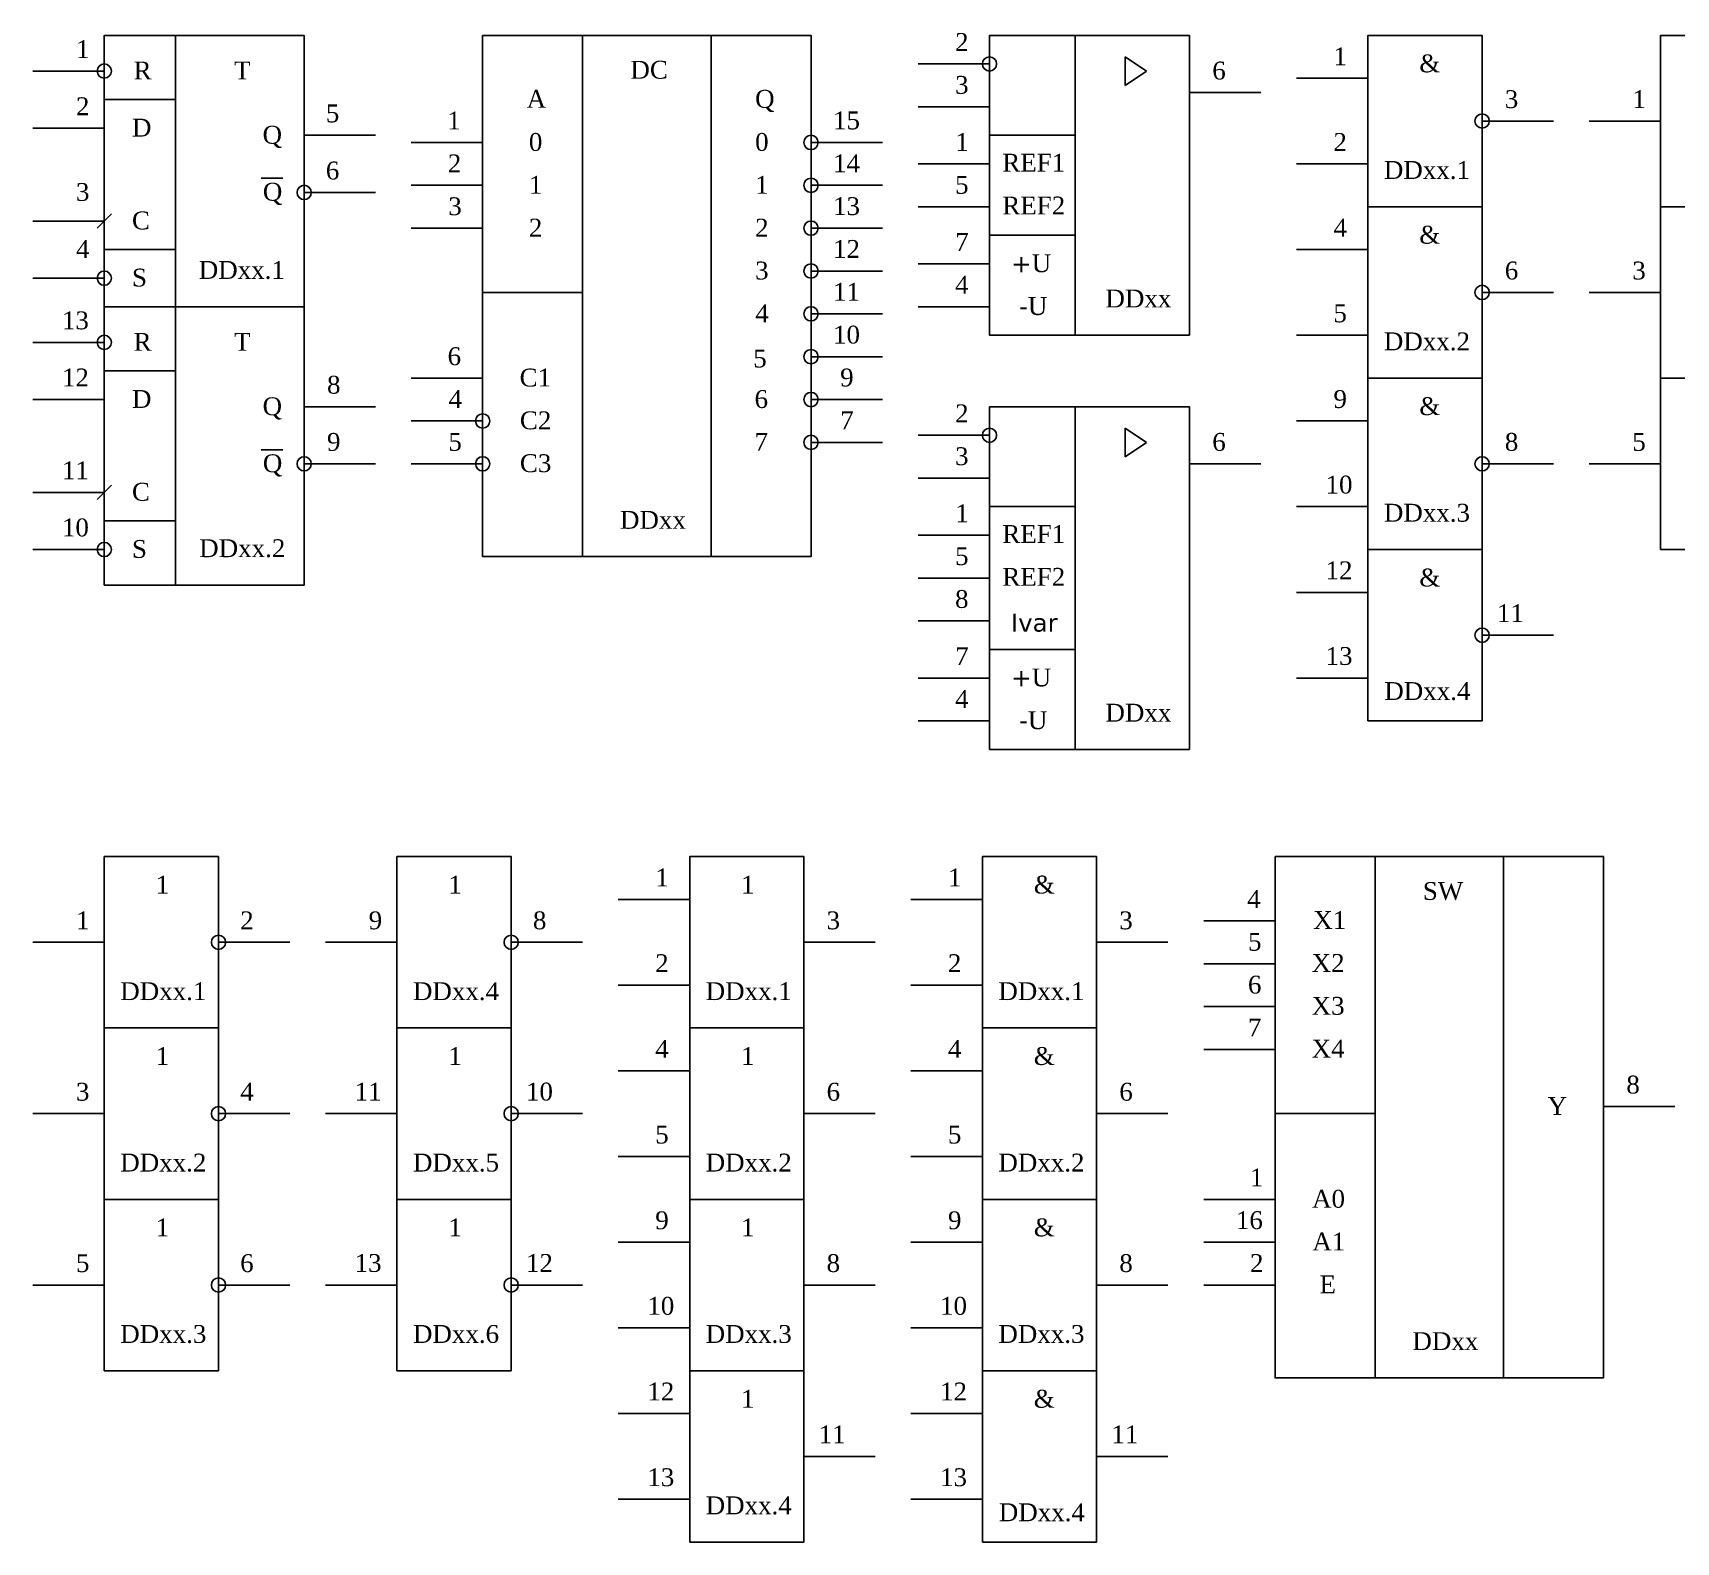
# Model space of a CAD drawing. Header units: millimetres. Extents: x 203 to 738, y -367 to 371.
# Drawn here: x 211 to 441.2, y -354 to -142.7 of the extents above; entities that cross this region are included whole.
import ezdxf

# ---------------------------------------------------------------- set-up
doc = ezdxf.new("R2010")
doc.units = ezdxf.units.MM

# ---------------------------------------------------------------- blocks, each defined once
blk = doc.blocks.new('Temp27')
for p, q in [((-25, -34), (-25, 8)), ((-18, 5), (-18, 1)), ((-15, 3), (-18, 5)), ((-37, 4), (-47, 4)), ((-18, 1), (-15, 3)), ((1, 0), (-9, 0)), ((-37, -2), (-47, -2)), ((-37, -6), (-25, -6)), ((-37, -10), (-47, -10)), ((-37, -16), (-47, -16)), ((-37, -20), (-25, -20)), ((-37, -24), (-47, -24)), ((-37, -30), (-47, -30))]:
    blk.add_line(p, q)
blk.add_lwpolyline([(-9, -34), (-37, -34), (-37, 8), (-9, 8)], close=True)
blk.add_circle((-37, 4), 1)
at = {"char_height": 2.5, "attachment_point": 1}
for s, insert, width in [('{\\fTimes New Roman|b0|i0|c0|p18;2}', (-41.82, 8.32), 2.5), ('{\\fTimes New Roman|b0|i0|c0|p18;3}', (-41.82, 2.32), 2.5), ('{\\fTimes New Roman|b0|i0|c0|p18;6}', (-5.8, 4.32), 2.5), ('{\\fTimes New Roman|b0|i0|c0|p18;1}', (-41.8, -5.68), 2.5), ('{\\fTimes New Roman|b0|i0|c0|p18;REF1}', (-35.21, -8.58), 9.1032), ('{\\fTimes New Roman|b0|i0|c0|p18;5}', (-41.82, -11.68), 2.5), ('{\\fTimes New Roman|b0|i0|c0|p18;REF2}', (-35.21, -14.58), 9.2222), ('{\\fTimes New Roman|b0|i0|c0|p18;7}', (-41.8, -19.68), 2.5), ('{\\fVerdana|b0|i0|c204|p34;+\\fTimes New Roman|b0|i0|c0|p18;U}', (-33.96, -22.67), 6.5), ('{\\fTimes New Roman|b0|i0|c0|p18;4}', (-41.82, -25.68), 2.5), ('{\\fVerdana|b0|i0|c0|p34;-\\fTimes New Roman|b0|i0|c0|p18;U}', (-32.86, -28.66), 5.5476)]:
    blk.add_mtext(s, dxfattribs=dict(at, insert=insert, width=width))
blk = doc.blocks.new('Temp31')
for p, q in [((-77, 0), (-67, 0)), ((-51, 0), (-41, 0)), ((-36, 0), (-26, 0)), ((-10, 0), (0, 0)), ((-77, -24), (-67, -24)), ((-51, -24), (-41, -24)), ((-36, -24), (-26, -24)), ((-10, -24), (0, -24)), ((-77, -48), (-67, -48)), ((-51, -48), (-41, -48)), ((-36, -48), (-26, -48)), ((-10, -48), (0, -48))]:
    blk.add_line(p, q)
for points in [[(-51, -12), (-51, 12), (-67, 12), (-67, -12)], [(-51, -36), (-51, -12), (-67, -12), (-67, -36)]]:
    blk.add_lwpolyline(points)
for points in [[(-26, -12), (-10, -12), (-10, 12), (-26, 12)], [(-26, -36), (-10, -36), (-10, -12), (-26, -12)], [(-67, -60), (-51, -60), (-51, -36), (-67, -36)], [(-26, -60), (-10, -60), (-10, -36), (-26, -36)]]:
    blk.add_lwpolyline(points, close=True)
for centre in [(-51, 0), (-10, 0), (-51, -24), (-10, -24), (-51, -48), (-10, -48)]:
    blk.add_circle(centre, 1)
at = {"char_height": 2.5, "attachment_point": 1}
for s, insert, width in [('{\\fTimes New Roman|b0|i0|c0|p18;1}', (-59.8, 9.32), 3), ('{\\fTimes New Roman|b0|i0|c0|p18;1}', (-18.8, 9.32), 3), ('{\\fTimes New Roman|b0|i0|c0|p18;1}', (-70.96, 4.32), 2.5), ('{\\fTimes New Roman|b0|i0|c0|p18;2}', (-47.96, 4.32), 2.5), ('{\\fTimes New Roman|b0|i0|c0|p18;9}', (-29.96, 4.32), 2.5), ('{\\fTimes New Roman|b0|i0|c0|p18;8}', (-6.96, 4.32), 2.5), ('{\\fTimes New Roman|b0|i0|c0|p18;1}', (-59.8, -14.68), 3), ('{\\fTimes New Roman|b0|i0|c0|p18;1}', (-18.8, -14.68), 3), ('{\\fTimes New Roman|b0|i0|c0|p18;3}', (-70.96, -19.68), 2.5), ('{\\fTimes New Roman|b0|i0|c0|p18;4}', (-47.96, -19.68), 2.5), ('{\\fTimes New Roman|b0|i0|c0|p18;11}', (-31.93, -19.66), 4), ('{\\fTimes New Roman|b0|i0|c0|p18;10}', (-7.93, -19.66), 4), ('{\\fTimes New Roman|b0|i0|c0|p18;1}', (-59.8, -38.68), 3), ('{\\fTimes New Roman|b0|i0|c0|p18;1}', (-18.8, -38.68), 3), ('{\\fTimes New Roman|b0|i0|c0|p18;5}', (-70.96, -43.68), 2.5), ('{\\fTimes New Roman|b0|i0|c0|p18;6}', (-47.96, -43.68), 2.5), ('{\\fTimes New Roman|b0|i0|c0|p18;13}', (-31.93, -43.66), 4), ('{\\fTimes New Roman|b0|i0|c0|p18;12}', (-7.93, -43.66), 4)]:
    blk.add_mtext(s, dxfattribs=dict(at, insert=insert, width=width))
blk = doc.blocks.new('Temp25')
for p, q in [((-28, -63), (-28, 14)), ((-38, 9), (-48, 9)), ((-28, 5), (-38, 5)), ((-48, 1), (-38, 1)), ((-10, 0), (0, 0)), ((-16, -6), (-13, -6)), ((-10, -8), (0, -8)), ((-37, -11), (-39, -13)), ((-48, -12), (-38, -12)), ((-38, -16), (-28, -16)), ((-48, -20), (-38, -20)), ((-38, -24), (-10, -24)), ((-38, -29), (-48, -29)), ((-38, -33), (-28, -33)), ((-48, -37), (-38, -37)), ((-10, -38), (0, -38)), ((-16, -44.02), (-13, -44.02)), ((-10, -46), (0, -46)), ((-48, -50), (-38, -50)), ((-37, -49), (-39, -51)), ((-38, -54), (-28, -54)), ((-48, -58), (-38, -58))]:
    blk.add_line(p, q)
blk.add_lwpolyline([(-38, -63), (-10, -63), (-10, 14), (-38, 14)], close=True)
for centre in [(-38, 9), (-10, -8), (-38, -20), (-38, -29), (-10, -46), (-38, -58)]:
    blk.add_circle(centre, 1)
at = {"char_height": 2.5, "attachment_point": 1}
for s, insert, width in [('{\\fTimes New Roman|b0|i0|c0|p18;1}', (-41.96, 13.32), 2.5), ('{\\fTimes New Roman|b0|i0|c0|p18;R}', (-33.89, 10.33), 3.5833), ('{\\fTimes New Roman|b0|i0|c0|p18;T}', (-19.82, 10.33), 3.5833), ('{\\fTimes New Roman|b0|i0|c0|p18;2}', (-41.96, 5.32), 2.5), ('{\\fTimes New Roman|b0|i0|c0|p18;D}', (-34.12, 2.33), 3.5833), ('{\\fTimes New Roman|b0|i0|c0|p18;5}', (-6.96, 4.32), 2.5), ('{\\fTimes New Roman|b0|i0|c0|p18;Q}', (-15.82, 1.33), 3.5635), ('{\\fTimes New Roman|b0|i0|c0|p18;6}', (-6.96, -3.68), 2.5), ('{\\fTimes New Roman|b0|i0|c0|p18;3}', (-41.96, -6.68), 2.5), ('{\\fTimes New Roman|b0|i0|c0|p18;Q}', (-15.78, -6.65), 3.5635), ('{\\fTimes New Roman|b0|i0|c0|p18;C}', (-34.12, -10.67), 3.5833), ('{\\fTimes New Roman|b0|i0|c0|p18;4}', (-41.96, -14.68), 2.5), ('{\\fTimes New Roman|b0|i0|c0|p18;S}', (-34.12, -18.67), 3.5833), ('{\\fTimes New Roman|b0|i0|c0|p18;13}', (-43.93, -24.66), 4), ('{\\fTimes New Roman|b0|i0|c0|p18;R}', (-33.89, -27.67), 3.5833), ('{\\fTimes New Roman|b0|i0|c0|p18;T}', (-19.82, -27.67), 3.5833), ('{\\fTimes New Roman|b0|i0|c0|p18;12}', (-43.93, -32.66), 4), ('{\\fTimes New Roman|b0|i0|c0|p18;8}', (-6.8, -33.68), 2.5), ('{\\fTimes New Roman|b0|i0|c0|p18;D}', (-34.12, -35.67), 3.5833), ('{\\fTimes New Roman|b0|i0|c0|p18;Q}', (-15.82, -36.69), 3.5635), ('{\\fTimes New Roman|b0|i0|c0|p18;9}', (-6.8, -41.68), 2.5), ('{\\fTimes New Roman|b0|i0|c0|p18;11}', (-43.93, -45.66), 4), ('{\\fTimes New Roman|b0|i0|c0|p18;Q}', (-15.78, -44.67), 3.5635), ('{\\fTimes New Roman|b0|i0|c0|p18;C}', (-34.12, -48.67), 3.5833), ('{\\fTimes New Roman|b0|i0|c0|p18;10}', (-43.93, -53.66), 4), ('{\\fTimes New Roman|b0|i0|c0|p18;S}', (-34.12, -56.67), 3.5833)]:
    blk.add_mtext(s, dxfattribs=dict(at, insert=insert, width=width))
blk = doc.blocks.new('Temp29')
for p, q in [((-61, 0), (-59, 3)), ((-59, 3), (-57, 0)), ((-20, 0), (-18, 3)), ((-18, 3), (-16, 0)), ((-77, 0), (-67, 0)), ((-59, -3), (-61, 0)), ((-57, 0), (-59, -3)), ((-51, 0), (-41, 0)), ((-36, 0), (-26, 0)), ((-18, -3), (-20, 0)), ((-16, 0), (-18, -3)), ((-10, 0), (0, 0)), ((-61, -3), (-57, -3)), ((-20, -3), (-16, -3)), ((-61, -24), (-59, -21)), ((-59, -21), (-57, -24)), ((-20, -24), (-18, -21)), ((-18, -21), (-16, -24)), ((-77, -24), (-67, -24)), ((-59, -27), (-61, -24)), ((-57, -24), (-59, -27)), ((-51, -24), (-41, -24)), ((-36, -24), (-26, -24)), ((-18, -27), (-20, -24)), ((-16, -24), (-18, -27)), ((-10, -24), (0, -24)), ((-61, -27), (-57, -27)), ((-20, -27), (-16, -27)), ((-61, -48), (-59, -45)), ((-59, -45), (-57, -48)), ((-20, -48), (-18, -45)), ((-18, -45), (-16, -48)), ((-77, -48), (-67, -48)), ((-59, -51), (-61, -48)), ((-57, -48), (-59, -51)), ((-51, -48), (-41, -48)), ((-36, -48), (-26, -48)), ((-18, -51), (-20, -48)), ((-16, -48), (-18, -51)), ((-10, -48), (0, -48)), ((-61, -51), (-57, -51)), ((-20, -51), (-16, -51))]:
    blk.add_line(p, q)
for points in [[(-51, -12), (-51, 12), (-67, 12), (-67, -12)], [(-51, -36), (-51, -12), (-67, -12), (-67, -36)]]:
    blk.add_lwpolyline(points)
for points in [[(-26, -12), (-10, -12), (-10, 12), (-26, 12)], [(-26, -36), (-10, -36), (-10, -12), (-26, -12)], [(-67, -60), (-51, -60), (-51, -36), (-67, -36)], [(-26, -60), (-10, -60), (-10, -36), (-26, -36)]]:
    blk.add_lwpolyline(points, close=True)
for centre in [(-51, 0), (-10, 0), (-51, -24), (-10, -24), (-51, -48), (-10, -48)]:
    blk.add_circle(centre, 1)
at = {"char_height": 2.5, "attachment_point": 1}
for s, insert, width in [('{\\fTimes New Roman|b0|i0|c0|p18;1}', (-59.8, 9.32), 3), ('{\\fTimes New Roman|b0|i0|c0|p18;1}', (-18.8, 9.32), 3), ('{\\fTimes New Roman|b0|i0|c0|p18;1}', (-70.96, 4.32), 2.5), ('{\\fTimes New Roman|b0|i0|c0|p18;2}', (-47.96, 4.32), 2.5), ('{\\fTimes New Roman|b0|i0|c0|p18;9}', (-29.96, 4.32), 2.5), ('{\\fTimes New Roman|b0|i0|c0|p18;8}', (-6.96, 4.32), 2.5), ('{\\fTimes New Roman|b0|i0|c0|p18;1}', (-59.8, -14.68), 3), ('{\\fTimes New Roman|b0|i0|c0|p18;1}', (-18.8, -14.68), 3), ('{\\fTimes New Roman|b0|i0|c0|p18;3}', (-70.96, -19.68), 2.5), ('{\\fTimes New Roman|b0|i0|c0|p18;4}', (-47.96, -19.68), 2.5), ('{\\fTimes New Roman|b0|i0|c0|p18;11}', (-31.93, -19.66), 4), ('{\\fTimes New Roman|b0|i0|c0|p18;10}', (-7.93, -19.66), 4), ('{\\fTimes New Roman|b0|i0|c0|p18;1}', (-59.8, -38.68), 3), ('{\\fTimes New Roman|b0|i0|c0|p18;1}', (-18.8, -38.68), 3), ('{\\fTimes New Roman|b0|i0|c0|p18;5}', (-70.96, -43.68), 2.5), ('{\\fTimes New Roman|b0|i0|c0|p18;6}', (-47.96, -43.68), 2.5), ('{\\fTimes New Roman|b0|i0|c0|p18;13}', (-31.93, -43.66), 4), ('{\\fTimes New Roman|b0|i0|c0|p18;12}', (-7.93, -43.66), 4)]:
    blk.add_mtext(s, dxfattribs=dict(at, insert=insert, width=width))
blk = doc.blocks.new('Temp28')
for p, q in [((-36, 6), (-26, 6)), ((-10, 0), (0, 0)), ((-36, -6), (-26, -6)), ((-36, -18), (-26, -18)), ((-10, -24), (0, -24)), ((-36, -30), (-26, -30)), ((-36, -42), (-26, -42)), ((-10, -48), (0, -48)), ((-36, -54), (-26, -54)), ((-36, -66), (-26, -66)), ((-10, -72), (0, -72)), ((-36, -78), (-26, -78))]:
    blk.add_line(p, q)
for points in [[(-10, -12), (-10, 12), (-26, 12), (-26, -12)], [(-10, -36), (-10, -12), (-26, -12), (-26, -36)]]:
    blk.add_lwpolyline(points)
for points in [[(-26, -60), (-10, -60), (-10, -36), (-26, -36)], [(-26, -84), (-10, -84), (-10, -60), (-26, -60)]]:
    blk.add_lwpolyline(points, close=True)
for centre in [(-10, 0), (-10, -24), (-10, -48), (-10, -72)]:
    blk.add_circle(centre, 1)
at = {"char_height": 2.5, "attachment_point": 1}
for s, insert, width in [('{\\fTimes New Roman|b0|i0|c0|p18;1}', (-30.82, 10.32), 2.5), ('{\\fTimes New Roman|b0|i0|c0|p18;&}', (-18.8, 9.32), 3), ('{\\fTimes New Roman|b0|i0|c0|p18;3}', (-6.82, 4.32), 2.5), ('{\\fTimes New Roman|b0|i0|c0|p18;2}', (-30.83, -1.68), 2.5), ('{\\fTimes New Roman|b0|i0|c0|p18;4}', (-30.82, -13.68), 2.5), ('{\\fTimes New Roman|b0|i0|c0|p18;&}', (-18.8, -14.68), 3), ('{\\fTimes New Roman|b0|i0|c0|p18;6}', (-6.82, -19.68), 2.5), ('{\\fTimes New Roman|b0|i0|c0|p18;5}', (-30.83, -25.68), 2.5), ('{\\fTimes New Roman|b0|i0|c0|p18;9}', (-30.82, -37.68), 2.5), ('{\\fTimes New Roman|b0|i0|c0|p18;&}', (-18.8, -38.68), 3), ('{\\fTimes New Roman|b0|i0|c0|p18;8}', (-6.82, -43.68), 2.5), ('{\\fTimes New Roman|b0|i0|c0|p18;10}', (-31.93, -49.66), 4), ('{\\fTimes New Roman|b0|i0|c0|p18;12}', (-31.93, -61.66), 4), ('{\\fTimes New Roman|b0|i0|c0|p18;&}', (-18.8, -62.68), 3), ('{\\fTimes New Roman|b0|i0|c0|p18;11}', (-7.93, -67.66), 4), ('{\\fTimes New Roman|b0|i0|c0|p18;13}', (-31.93, -73.66), 4)]:
    blk.add_mtext(s, dxfattribs=dict(at, insert=insert, width=width))
blk = doc.blocks.new('Temp32')
for p, q in [((-36, 6), (-26, 6)), ((-10, 0), (0, 0)), ((-36, -6), (-26, -6)), ((-36, -18), (-26, -18)), ((-10, -24), (0, -24)), ((-36, -30), (-26, -30)), ((-36, -42), (-26, -42)), ((-10, -48), (0, -48)), ((-36, -54), (-26, -54)), ((-36, -66), (-26, -66)), ((-10, -72), (0, -72)), ((-36, -78), (-26, -78))]:
    blk.add_line(p, q)
for points in [[(-10, -12), (-10, 12), (-26, 12), (-26, -12)], [(-10, -36), (-10, -12), (-26, -12), (-26, -36)]]:
    blk.add_lwpolyline(points)
for points in [[(-26, -60), (-10, -60), (-10, -36), (-26, -36)], [(-26, -84), (-10, -84), (-10, -60), (-26, -60)]]:
    blk.add_lwpolyline(points, close=True)
at = {"char_height": 2.5, "attachment_point": 1}
for s, insert, width in [('{\\fTimes New Roman|b0|i0|c0|p18;1}', (-30.82, 10.32), 2.5), ('{\\fTimes New Roman|b0|i0|c0|p18;1}', (-18.8, 9.32), 3), ('{\\fTimes New Roman|b0|i0|c0|p18;3}', (-6.82, 4.32), 2.5), ('{\\fTimes New Roman|b0|i0|c0|p18;2}', (-30.83, -1.68), 2.5), ('{\\fTimes New Roman|b0|i0|c0|p18;4}', (-30.82, -13.68), 2.5), ('{\\fTimes New Roman|b0|i0|c0|p18;1}', (-18.8, -14.68), 3), ('{\\fTimes New Roman|b0|i0|c0|p18;6}', (-6.82, -19.68), 2.5), ('{\\fTimes New Roman|b0|i0|c0|p18;5}', (-30.83, -25.68), 2.5), ('{\\fTimes New Roman|b0|i0|c0|p18;9}', (-30.82, -37.68), 2.5), ('{\\fTimes New Roman|b0|i0|c0|p18;1}', (-18.8, -38.68), 3), ('{\\fTimes New Roman|b0|i0|c0|p18;8}', (-6.82, -43.68), 2.5), ('{\\fTimes New Roman|b0|i0|c0|p18;10}', (-31.93, -49.66), 4), ('{\\fTimes New Roman|b0|i0|c0|p18;12}', (-31.93, -61.66), 4), ('{\\fTimes New Roman|b0|i0|c0|p18;1}', (-18.8, -62.68), 3), ('{\\fTimes New Roman|b0|i0|c0|p18;11}', (-7.93, -67.66), 4), ('{\\fTimes New Roman|b0|i0|c0|p18;13}', (-31.93, -73.66), 4)]:
    blk.add_mtext(s, dxfattribs=dict(at, insert=insert, width=width))
blk = doc.blocks.new('Temp33')
for p, q in [((-36, 6), (-26, 6)), ((-10, 0), (0, 0)), ((-36, -6), (-26, -6)), ((-36, -18), (-26, -18)), ((-10, -24), (0, -24)), ((-36, -30), (-26, -30)), ((-36, -42), (-26, -42)), ((-10, -48), (0, -48)), ((-36, -54), (-26, -54)), ((-36, -66), (-26, -66)), ((-10, -72), (0, -72)), ((-36, -78), (-26, -78))]:
    blk.add_line(p, q)
for points in [[(-10, -12), (-10, 12), (-26, 12), (-26, -12)], [(-10, -36), (-10, -12), (-26, -12), (-26, -36)]]:
    blk.add_lwpolyline(points)
for points in [[(-26, -60), (-10, -60), (-10, -36), (-26, -36)], [(-26, -84), (-10, -84), (-10, -60), (-26, -60)]]:
    blk.add_lwpolyline(points, close=True)
at = {"char_height": 2.5, "attachment_point": 1}
for s, insert, width in [('{\\fTimes New Roman|b0|i0|c0|p18;1}', (-30.82, 10.32), 2.5), ('{\\fTimes New Roman|b0|i0|c0|p18;&}', (-18.8, 9.32), 3), ('{\\fTimes New Roman|b0|i0|c0|p18;3}', (-6.82, 4.32), 2.5), ('{\\fTimes New Roman|b0|i0|c0|p18;2}', (-30.83, -1.68), 2.5), ('{\\fTimes New Roman|b0|i0|c0|p18;4}', (-30.82, -13.68), 2.5), ('{\\fTimes New Roman|b0|i0|c0|p18;&}', (-18.8, -14.68), 3), ('{\\fTimes New Roman|b0|i0|c0|p18;6}', (-6.82, -19.68), 2.5), ('{\\fTimes New Roman|b0|i0|c0|p18;5}', (-30.83, -25.68), 2.5), ('{\\fTimes New Roman|b0|i0|c0|p18;9}', (-30.82, -37.68), 2.5), ('{\\fTimes New Roman|b0|i0|c0|p18;&}', (-18.8, -38.68), 3), ('{\\fTimes New Roman|b0|i0|c0|p18;8}', (-6.82, -43.68), 2.5), ('{\\fTimes New Roman|b0|i0|c0|p18;10}', (-31.93, -49.66), 4), ('{\\fTimes New Roman|b0|i0|c0|p18;12}', (-31.93, -61.66), 4), ('{\\fTimes New Roman|b0|i0|c0|p18;&}', (-18.8, -62.68), 3), ('{\\fTimes New Roman|b0|i0|c0|p18;11}', (-7.93, -67.66), 4), ('{\\fTimes New Roman|b0|i0|c0|p18;13}', (-31.93, -73.66), 4)]:
    blk.add_mtext(s, dxfattribs=dict(at, insert=insert, width=width))
blk = doc.blocks.new('Temp26')
for p, q in [((-42, 15), (-42, -58)), ((-24, 15), (-24, -58)), ((-56, 0), (-66, 0)), ((-10, 0), (0, 0)), ((-56, -6), (-66, -6)), ((-10, -6), (0, -6)), ((-56, -12), (-66, -12)), ((-10, -12), (0, -12)), ((-10, -18), (0, -18)), ((-56, -21), (-42, -21)), ((-10, -24), (0, -24)), ((-10, -30), (0, -30)), ((-56, -33), (-66, -33)), ((-10, -36), (0, -36)), ((-56, -39), (-66, -39)), ((-10, -42), (0, -42)), ((-56, -45), (-66, -45))]:
    blk.add_line(p, q)
blk.add_lwpolyline([(-56, 15), (-10, 15), (-10, -58), (-56, -58)], close=True)
for centre in [(-56, -39), (-56, -45)]:
    blk.add_circle(centre, 1)
at = {"char_height": 2.5, "attachment_point": 1}
for s, insert, width in [('{\\fTimes New Roman|b0|i0|c0|p18;DC}', (-35.3, 11.43), 6.1), ('{\\fTimes New Roman|b0|i0|c0|p18;A}', (-49.83, 7.36), 3.9286), ('{\\fTimes New Roman|b0|i0|c0|p18;Q}', (-17.83, 7.36), 4.0333), ('{\\fTimes New Roman|b0|i0|c0|p18;1}', (-60.96, 4.32), 2.5), ('{\\fTimes New Roman|b0|i0|c0|p18;15}', (-6.92, 4.34), 4), ('{\\fTimes New Roman|b0|i0|c0|p18;0}', (-49.52, 1.32), 2.5), ('{\\fTimes New Roman|b0|i0|c0|p18;0}', (-17.83, 1.32), 2.5), ('{\\fTimes New Roman|b0|i0|c0|p18;2}', (-60.88, -1.68), 2.5), ('{\\fTimes New Roman|b0|i0|c0|p18;14}', (-6.92, -1.66), 4), ('{\\fTimes New Roman|b0|i0|c0|p18;1}', (-49.52, -4.68), 2.5), ('{\\fTimes New Roman|b0|i0|c0|p18;1}', (-17.83, -4.68), 2.5), ('{\\fTimes New Roman|b0|i0|c0|p18;3}', (-60.81, -7.68), 2.5), ('{\\fTimes New Roman|b0|i0|c0|p18;13}', (-6.92, -7.66), 4), ('{\\fTimes New Roman|b0|i0|c0|p18;2}', (-49.52, -10.68), 2.5), ('{\\fTimes New Roman|b0|i0|c0|p18;2}', (-17.83, -10.68), 2.5), ('{\\fTimes New Roman|b0|i0|c0|p18;12}', (-6.92, -13.66), 4), ('{\\fTimes New Roman|b0|i0|c0|p18;3}', (-17.83, -16.68), 2.5), ('{\\fTimes New Roman|b0|i0|c0|p18;11}', (-6.92, -19.66), 4), ('{\\fTimes New Roman|b0|i0|c0|p18;4}', (-17.81, -22.68), 2.5), ('{\\fTimes New Roman|b0|i0|c0|p18;10}', (-6.92, -25.66), 4), ('{\\fTimes New Roman|b0|i0|c0|p18;6}', (-60.91, -28.68), 2.5), ('{\\fTimes New Roman|b0|i0|c0|p18;5}', (-18.1, -29), 2.5), ('{\\fTimes New Roman|b0|i0|c0|p18;C1}', (-50.82, -31.67), 5.0588), ('{\\fTimes New Roman|b0|i0|c0|p18;9}', (-5.92, -31.66), 3), ('{\\fTimes New Roman|b0|i0|c0|p18;4}', (-60.78, -34.68), 2.5), ('{\\fTimes New Roman|b0|i0|c0|p18;6}', (-17.91, -34.68), 2.5), ('{\\fTimes New Roman|b0|i0|c0|p18;C2}', (-50.78, -37.66), 5.0588), ('{\\fTimes New Roman|b0|i0|c0|p18;7}', (-5.92, -37.66), 3), ('{\\fTimes New Roman|b0|i0|c0|p18;5}', (-60.8, -40.68), 2.5), ('{\\fTimes New Roman|b0|i0|c0|p18;7}', (-17.91, -40.68), 2.5), ('{\\fTimes New Roman|b0|i0|c0|p18;C3}', (-50.78, -43.66), 5.0588)]:
    blk.add_mtext(s, dxfattribs=dict(at, insert=insert, width=width))
blk = doc.blocks.new('Temp53')
for centre in [(-10, 0), (-10, -6), (-10, -12), (-10, -18), (-10, -24), (-10, -30), (-10, -36), (-10, -42)]:
    blk.add_circle(centre, 1)
blk.add_blockref('Temp26', (0, 0))
blk = doc.blocks.new('Temp55')
for p, q in [((-42, 35), (-42, -38)), ((-24, 35), (-24, -38)), ((-56, 26), (-66, 26)), ((-56, 20), (-66, 20)), ((-56, 14), (-66, 14)), ((-56, 8), (-66, 8)), ((-10, 0), (0, 0)), ((-56, -1), (-42, -1)), ((-56, -13), (-66, -13)), ((-56, -19), (-66, -19)), ((-56, -25), (-66, -25))]:
    blk.add_line(p, q)
blk.add_lwpolyline([(-56, 35), (-10, 35), (-10, -38), (-56, -38)], close=True)
at = {"char_height": 2.5, "attachment_point": 1}
for s, insert, width in [('{\\fTimes New Roman|b0|i0|c0|p18;4}', (-59.91, 30.32), 2.5), ('{\\fTimes New Roman|b0|i0|c0|p18;SW}', (-35.3, 31.43), 6.1), ('{\\fTimes New Roman|b0|i0|c0|p18;X1}', (-50.66, 27.36), 4.75), ('{\\fTimes New Roman|b0|i0|c0|p18;5}', (-59.79, 24.32), 2.5), ('{\\fTimes New Roman|b0|i0|c0|p18;X2}', (-50.88, 21.35), 4.75), ('{\\fTimes New Roman|b0|i0|c0|p18;6}', (-59.8, 18.32), 2.5), ('{\\fTimes New Roman|b0|i0|c0|p18;X3}', (-50.88, 15.35), 4.75), ('{\\fTimes New Roman|b0|i0|c0|p18;7}', (-59.8, 12.32), 2.5), ('{\\fTimes New Roman|b0|i0|c0|p18;X4}', (-50.88, 9.35), 4.75), ('{\\fTimes New Roman|b0|i0|c0|p18;8}', (-6.8, 4.32), 2.5), ('{\\fTimes New Roman|b0|i0|c0|p18;Y}', (-17.83, 1.32), 3.2353), ('{\\fTimes New Roman|b0|i0|c0|p18;1 }', (-59.53, -8.68), 2.5), ('{\\fTimes New Roman|b0|i0|c0|p18;A0}', (-50.82, -11.67), 5.0588), ('{\\fTimes New Roman|b0|i0|c0|p18;16}', (-61.49, -14.66), 4), ('{\\fTimes New Roman|b0|i0|c0|p18;A1}', (-50.78, -17.66), 5.0588), ('{\\fTimes New Roman|b0|i0|c0|p18;2 }', (-59.51, -20.67), 2.5), ('{\\fTimes New Roman|b0|i0|c0|p18;E}', (-49.78, -23.66), 2.7802)]:
    blk.add_mtext(s, dxfattribs=dict(at, insert=insert, width=width))
blk = doc.blocks.new('temp_MK5')
for p, q in [((22, -44), (22, 4)), ((10, 0), (0, 0)), ((32, -1), (29, 1)), ((29, 1), (29, -3)), ((29, -3), (32, -1)), ((48, -4), (38, -4)), ((10, -6), (0, -6)), ((10, -10), (22, -10)), ((10, -14), (0, -14)), ((10, -20), (0, -20)), ((10, -26), (0, -26)), ((10, -30), (22, -30)), ((10, -34), (0, -34)), ((10, -40), (0, -40))]:
    blk.add_line(p, q)
blk.add_lwpolyline([(38, -44), (10, -44), (10, 4), (38, 4)], close=True)
blk.add_circle((10, 0), 1)
at = {"char_height": 2.5, "attachment_point": 1}
for s, insert, width in [('{\\fTimes New Roman|b0|i0|c0|p18;2}', (5.18, 4.32), 2.5), ('{\\fTimes New Roman|b0|i0|c0|p18;6}', (41.2, 0.32), 2.5), ('{\\fTimes New Roman|b0|i0|c0|p18;3}', (5.18, -1.68), 2.5), ('{\\fTimes New Roman|b0|i0|c0|p18;1}', (5.2, -9.68), 2.5), ('{\\fTimes New Roman|b0|i0|c0|p18;REF1}', (11.79, -12.58), 9.1032), ('{\\fTimes New Roman|b0|i0|c0|p18;5}', (5.18, -15.68), 2.5), ('{\\fTimes New Roman|b0|i0|c0|p18;REF2}', (11.79, -18.58), 9.2222), ('{\\fTimes New Roman|b0|i0|c0|p18;8}', (5.17, -21.68), 2.5), ('{\\fVerdana|b0|i0|c204|p34;I\\fVerdana|b0|i0|c0|p34;var}', (13, -25), 7.9089), ('{\\fTimes New Roman|b0|i0|c0|p18;7}', (5.2, -29.68), 2.5), ('{\\fVerdana|b0|i0|c204|p34;+\\fTimes New Roman|b0|i0|c0|p18;U}', (13.04, -32.67), 6.5), ('{\\fTimes New Roman|b0|i0|c0|p18;4}', (5.18, -35.68), 2.5), ('{\\fVerdana|b0|i0|c0|p34;-\\fTimes New Roman|b0|i0|c0|p18;U}', (14.14, -38.66), 5.5476)]:
    blk.add_mtext(s, dxfattribs=dict(at, insert=insert, width=width))

msp = doc.modelspace()

# ---------------------------------------------------------------- block references
for name, p in [('Temp27', (382, -151)), ('Temp25', (259, -157)), ('Temp53', (330, -158)), ('Temp28', (424, -155)), ('Temp29', (506, -155)), ('temp_MK5', (335, -199)), ('Temp31', (288, -270)), ('Temp32', (329, -270)), ('Temp33', (370, -270)), ('Temp55', (441, -293))]:
    msp.add_blockref(name, p)

# ---------------------------------------------------------------- texts
at = {"char_height": 2.5, "attachment_point": 1}
for s, insert, width in [('{\\fTimes New Roman|b0|i0|c0|p18;DDxx.1}', (400.24, -160.6), 12.0784), ('{\\fTimes New Roman|b0|i0|c0|p18;DDxx.1}', (234.24, -174.6), 12.0055), ('{\\fTimes New Roman|b0|i0|c0|p18;DDxx}', (361.24, -178.6), 9.5794), ('{\\fTimes New Roman|b0|i0|c0|p18;DDxx.2}', (400.24, -184.6), 12.0784), ('{\\fTimes New Roman|b0|i0|c0|p18;DDxx.3}', (400.24, -208.6), 12.0784), ('{\\fTimes New Roman|b0|i0|c0|p18;DDxx}', (293.24, -209.6), 9.5794), ('{\\fTimes New Roman|b0|i0|c0|p18;DDxx.2}', (234.3, -213.57), 12.0055), ('{\\fTimes New Roman|b0|i0|c0|p18;DDxx.4}', (400.3, -233.57), 12.0784), ('{\\fTimes New Roman|b0|i0|c0|p18;DDxx}', (361.24, -236.6), 9.5794), ('{\\fTimes New Roman|b0|i0|c0|p18;DDxx.1}', (223.24, -275.6), 12.0784), ('{\\fTimes New Roman|b0|i0|c0|p18;DDxx.4}', (264.24, -275.6), 12.0784), ('{\\fTimes New Roman|b0|i0|c0|p18;DDxx.1}', (305.24, -275.6), 12.0784), ('{\\fTimes New Roman|b0|i0|c0|p18;DDxx.1}', (346.24, -275.6), 12.0784), ('{\\fTimes New Roman|b0|i0|c0|p18;DDxx.2}', (223.24, -299.6), 12.0784), ('{\\fTimes New Roman|b0|i0|c0|p18;DDxx.5}', (264.24, -299.6), 12.0784), ('{\\fTimes New Roman|b0|i0|c0|p18;DDxx.2}', (305.24, -299.6), 12.0784), ('{\\fTimes New Roman|b0|i0|c0|p18;DDxx.2}', (346.24, -299.6), 12.0784), ('{\\fTimes New Roman|b0|i0|c0|p18;DDxx.3}', (223.24, -323.6), 12.0784), ('{\\fTimes New Roman|b0|i0|c0|p18;DDxx.6}', (264.24, -323.6), 12.0784), ('{\\fTimes New Roman|b0|i0|c0|p18;DDxx.3}', (305.24, -323.6), 12.0784), ('{\\fTimes New Roman|b0|i0|c0|p18;DDxx.3}', (346.24, -323.6), 12.0784), ('{\\fTimes New Roman|b0|i0|c0|p18;DDxx}', (404.24, -324.6), 9.5794), ('{\\fTimes New Roman|b0|i0|c0|p18;DDxx.4}', (305.24, -347.6), 12.0784), ('{\\fTimes New Roman|b0|i0|c0|p18;DDxx.4}', (346.3, -348.57), 12.0784)]:
    msp.add_mtext(s, dxfattribs=dict(at, insert=insert, width=width))

doc.saveas('drawing.dxf')
